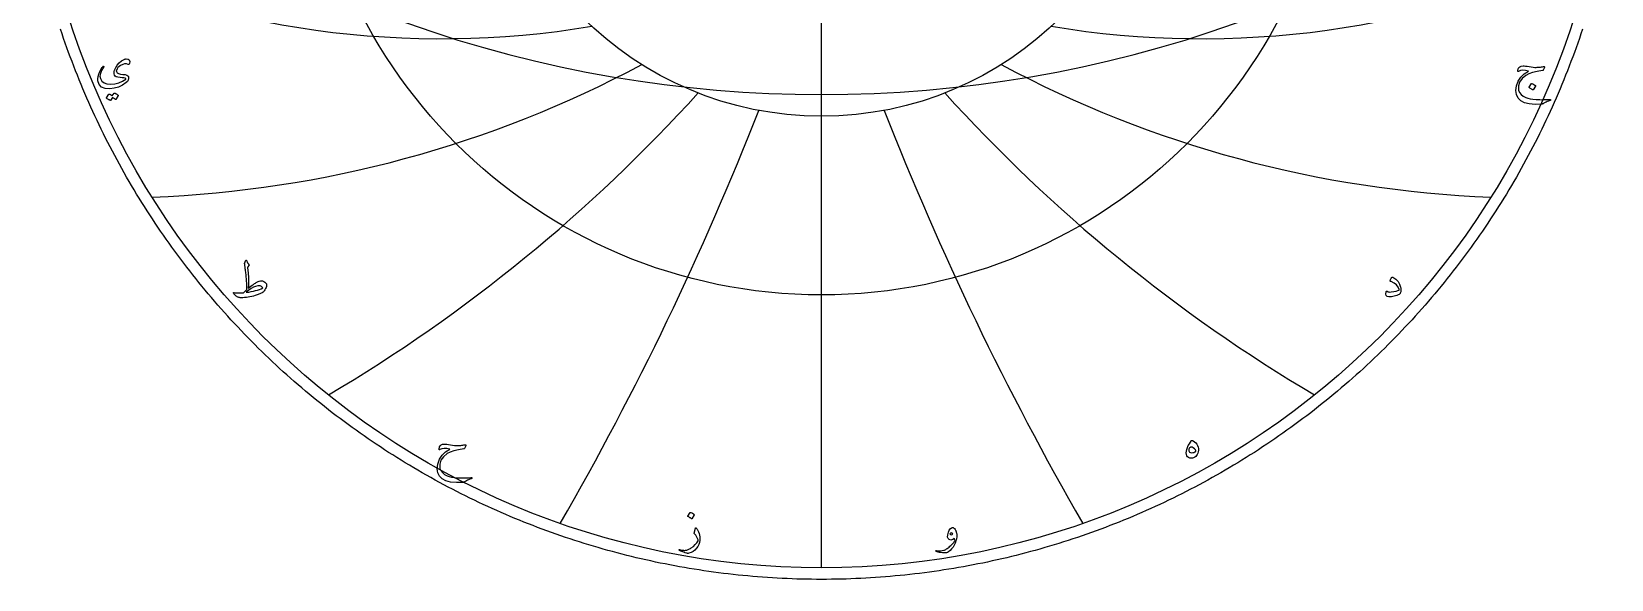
# Model space of a CAD drawing. Header units: millimetres. Extents: x -74 to 74, y -74 to 75.
# Drawn here: x -72.5 to 72.5, y -73.5 to -23.3 of the extents above; entities that cross this region are included whole.
import ezdxf

# ---------------------------------------------------------------- set-up
doc = ezdxf.new("R2010")
doc.units = ezdxf.units.MM
for name, color, linetype in [('CUT_OUTER', 1, 'Continuous'), ('ENGRAVE', 7, 'Continuous'), ('ENGRAVE_FINE', 8, 'Continuous'), ('TEXT', 5, 'Continuous')]:
    doc.layers.add(name, color=color, linetype=linetype)

msp = doc.modelspace()

# ---------------------------------------------------------------- linework, layer by layer
at = {"layer": 'CUT_OUTER'}
msp.add_lwpolyline([(69.7974, -23.058), (69.6546, -23.4858), (69.5092, -23.9127), (69.3612, -24.3388), (69.2106, -24.7639), (69.0573, -25.1881), (68.9014, -25.6114), (68.743, -26.0337), (68.582, -26.455), (68.4184, -26.8753), (68.2522, -27.2946), (68.0834, -27.7129), (67.9121, -28.1301), (67.7382, -28.5463), (67.5618, -28.9614), (67.3828, -29.3754), (67.2013, -29.7883), (67.0172, -30.2001), (66.8307, -30.6107), (66.6416, -31.0202), (66.45, -31.4285), (66.2559, -31.8356), (66.0593, -32.2416), (65.8602, -32.6463), (65.6587, -33.0498), (65.4547, -33.4521), (65.2482, -33.853), (65.0392, -34.2528), (64.8278, -34.6512), (64.614, -35.0483), (64.3977, -35.4441), (64.179, -35.8386), (63.9579, -36.2317), (63.7344, -36.6235), (63.5085, -37.0138), (63.2802, -37.4028), (63.0495, -37.7904), (62.8164, -38.1766), (62.581, -38.5613), (62.3432, -38.9445), (62.1031, -39.3263), (61.8606, -39.7067), (61.6158, -40.0855), (61.3687, -40.4628), (61.1193, -40.8386), (60.8675, -41.2128), (60.6135, -41.5855), (60.3572, -41.9567), (60.0986, -42.3262), (59.8378, -42.6942), (59.5747, -43.0605), (59.3093, -43.4253), (59.0418, -43.7884), (58.772, -44.1498), (58.5, -44.5096), (58.2258, -44.8677), (57.9494, -45.2241), (57.6708, -45.5789), (57.39, -45.9319), (57.1071, -46.2831), (56.8221, -46.6327), (56.5349, -46.9804), (56.2455, -47.3264), (55.9541, -47.6707), (55.6605, -48.0131), (55.3649, -48.3537), (55.0671, -48.6925), (54.7673, -49.0295), (54.4655, -49.3646), (54.1615, -49.6979), (53.8556, -50.0293), (53.5476, -50.3588), (53.2376, -50.6864), (52.9256, -51.0121), (52.6116, -51.3359), (52.2956, -51.6577), (51.9777, -51.9777), (51.6577, -52.2956), (51.3359, -52.6116), (51.0121, -52.9256), (50.6864, -53.2376), (50.3588, -53.5476), (50.0293, -53.8556), (49.6979, -54.1615), (49.3646, -54.4655), (49.0295, -54.7673), (48.6925, -55.0671), (48.3537, -55.3649), (48.0131, -55.6605), (47.6707, -55.9541), (47.3264, -56.2455), (46.9804, -56.5349), (46.6327, -56.8221), (46.2831, -57.1071), (45.9319, -57.39), (45.5789, -57.6708), (45.2241, -57.9494), (44.8677, -58.2258), (44.5096, -58.5), (44.1498, -58.772), (43.7884, -59.0418), (43.4253, -59.3093), (43.0605, -59.5747), (42.6942, -59.8378), (42.3262, -60.0986), (41.9567, -60.3572), (41.5855, -60.6135), (41.2128, -60.8675), (40.8386, -61.1193), (40.4628, -61.3687), (40.0855, -61.6158), (39.7067, -61.8606), (39.3263, -62.1031), (38.9445, -62.3432), (38.5613, -62.581), (38.1766, -62.8164), (37.7904, -63.0495), (37.4028, -63.2802), (37.0138, -63.5085), (36.6235, -63.7344), (36.2317, -63.9579), (35.8386, -64.179), (35.4441, -64.3977), (35.0483, -64.614), (34.6512, -64.8278), (34.2528, -65.0392), (33.853, -65.2482), (33.4521, -65.4547), (33.0498, -65.6587), (32.6463, -65.8602), (32.2416, -66.0593), (31.8356, -66.2559), (31.4285, -66.45), (31.0202, -66.6416), (30.6107, -66.8307), (30.2001, -67.0172), (29.7883, -67.2013), (29.3754, -67.3828), (28.9614, -67.5618), (28.5463, -67.7382), (28.1301, -67.9121), (27.7129, -68.0834), (27.2946, -68.2522), (26.8753, -68.4184), (26.455, -68.582), (26.0337, -68.743), (25.6114, -68.9014), (25.1881, -69.0573), (24.7639, -69.2106), (24.3388, -69.3612), (23.9127, -69.5092), (23.4858, -69.6546), (23.058, -69.7974), (22.6293, -69.9376), (22.1997, -70.0751), (21.7693, -70.21), (21.3381, -70.3423), (20.9061, -70.4719), (20.4733, -70.5988), (20.0397, -70.7231), (19.6054, -70.8448), (19.1703, -70.9637), (18.7345, -71.08), (18.298, -71.1936), (17.8609, -71.3046), (17.423, -71.4128), (16.9845, -71.5184), (16.5454, -71.6213), (16.1056, -71.7214), (15.6652, -71.8189), (15.2242, -71.9137), (14.7827, -72.0057), (14.3406, -72.0951), (13.898, -72.1817), (13.4548, -72.2656), (13.0111, -72.3468), (12.567, -72.4253), (12.1224, -72.501), (11.6773, -72.5741), (11.2317, -72.6443), (10.7858, -72.7119), (10.3394, -72.7767), (9.8927, -72.8388), (9.4456, -72.8981), (8.9981, -72.9547), (8.5503, -73.0085), (8.1022, -73.0596), (7.6537, -73.108), (7.205, -73.1535), (6.756, -73.1964), (6.3067, -73.2364), (5.8573, -73.2738), (5.4075, -73.3083), (4.9576, -73.3401), (4.5075, -73.3692), (4.0573, -73.3954), (3.6068, -73.419), (3.1563, -73.4397), (2.7056, -73.4577), (2.2548, -73.4729), (1.804, -73.4854), (1.353, -73.495), (0.9021, -73.502), (0.451, -73.5061), (0, -73.5075), (-0.451, -73.5061), (-0.9021, -73.502), (-1.353, -73.495), (-1.804, -73.4854), (-2.2548, -73.4729), (-2.7056, -73.4577), (-3.1563, -73.4397), (-3.6068, -73.419), (-4.0573, -73.3954), (-4.5075, -73.3692), (-4.9576, -73.3401), (-5.4075, -73.3083), (-5.8573, -73.2738), (-6.3067, -73.2364), (-6.756, -73.1964), (-7.205, -73.1535), (-7.6537, -73.108), (-8.1022, -73.0596), (-8.5503, -73.0085), (-8.9981, -72.9547), (-9.4456, -72.8981), (-9.8927, -72.8388), (-10.3394, -72.7767), (-10.7858, -72.7119), (-11.2317, -72.6443), (-11.6773, -72.5741), (-12.1224, -72.501), (-12.567, -72.4253), (-13.0111, -72.3468), (-13.4548, -72.2656), (-13.898, -72.1817), (-14.3406, -72.0951), (-14.7827, -72.0057), (-15.2242, -71.9137), (-15.6652, -71.8189), (-16.1056, -71.7214), (-16.5454, -71.6213), (-16.9845, -71.5184), (-17.423, -71.4128), (-17.8609, -71.3046), (-18.298, -71.1936), (-18.7345, -71.08), (-19.1703, -70.9637), (-19.6054, -70.8448), (-20.0397, -70.7231), (-20.4733, -70.5988), (-20.9061, -70.4719), (-21.3381, -70.3423), (-21.7693, -70.21), (-22.1997, -70.0751), (-22.6293, -69.9376), (-23.058, -69.7974), (-23.4858, -69.6546), (-23.9127, -69.5092), (-24.3388, -69.3612), (-24.7639, -69.2106), (-25.1881, -69.0573), (-25.6114, -68.9014), (-26.0337, -68.743), (-26.455, -68.582), (-26.8753, -68.4184), (-27.2946, -68.2522), (-27.7129, -68.0834), (-28.1301, -67.9121), (-28.5463, -67.7382), (-28.9614, -67.5618), (-29.3754, -67.3828), (-29.7883, -67.2013), (-30.2001, -67.0172), (-30.6107, -66.8307), (-31.0202, -66.6416), (-31.4285, -66.45), (-31.8356, -66.2559), (-32.2416, -66.0593), (-32.6463, -65.8602), (-33.0498, -65.6587), (-33.4521, -65.4547), (-33.853, -65.2482), (-34.2528, -65.0392), (-34.6512, -64.8278), (-35.0483, -64.614), (-35.4441, -64.3977), (-35.8386, -64.179), (-36.2317, -63.9579), (-36.6235, -63.7344), (-37.0138, -63.5085), (-37.4028, -63.2802), (-37.7904, -63.0495), (-38.1766, -62.8164), (-38.5613, -62.581), (-38.9445, -62.3432), (-39.3263, -62.1031), (-39.7067, -61.8606), (-40.0855, -61.6158), (-40.4628, -61.3687), (-40.8386, -61.1193), (-41.2128, -60.8675), (-41.5855, -60.6135), (-41.9567, -60.3572), (-42.3262, -60.0986), (-42.6942, -59.8378), (-43.0605, -59.5747), (-43.4253, -59.3093), (-43.7884, -59.0418), (-44.1498, -58.772), (-44.5096, -58.5), (-44.8677, -58.2258), (-45.2241, -57.9494), (-45.5789, -57.6708), (-45.9319, -57.39), (-46.2831, -57.1071), (-46.6327, -56.8221), (-46.9804, -56.5349), (-47.3264, -56.2455), (-47.6707, -55.9541), (-48.0131, -55.6605), (-48.3537, -55.3649), (-48.6925, -55.0671), (-49.0295, -54.7673), (-49.3646, -54.4655), (-49.6979, -54.1615), (-50.0293, -53.8556), (-50.3588, -53.5476), (-50.6864, -53.2376), (-51.0121, -52.9256), (-51.3359, -52.6116), (-51.6577, -52.2956), (-51.9777, -51.9777), (-52.2956, -51.6577), (-52.6116, -51.3359), (-52.9256, -51.0121), (-53.2376, -50.6864), (-53.5476, -50.3588), (-53.8556, -50.0293), (-54.1615, -49.6979), (-54.4655, -49.3646), (-54.7673, -49.0295), (-55.0671, -48.6925), (-55.3649, -48.3537), (-55.6605, -48.0131), (-55.9541, -47.6707), (-56.2455, -47.3264), (-56.5349, -46.9804), (-56.8221, -46.6327), (-57.1071, -46.2831), (-57.39, -45.9319), (-57.6708, -45.5789), (-57.9494, -45.2241), (-58.2258, -44.8677), (-58.5, -44.5096), (-58.772, -44.1498), (-59.0418, -43.7884), (-59.3093, -43.4253), (-59.5747, -43.0605), (-59.8378, -42.6942), (-60.0986, -42.3262), (-60.3572, -41.9567), (-60.6135, -41.5855), (-60.8675, -41.2128), (-61.1193, -40.8386), (-61.3687, -40.4628), (-61.6158, -40.0855), (-61.8606, -39.7067), (-62.1031, -39.3263), (-62.3432, -38.9445), (-62.581, -38.5613), (-62.8164, -38.1766), (-63.0495, -37.7904), (-63.2802, -37.4028), (-63.5085, -37.0138), (-63.7344, -36.6235), (-63.9579, -36.2317), (-64.179, -35.8386), (-64.3977, -35.4441), (-64.614, -35.0483), (-64.8278, -34.6512), (-65.0392, -34.2528), (-65.2482, -33.853), (-65.4547, -33.4521), (-65.6587, -33.0498), (-65.8602, -32.6463), (-66.0593, -32.2416), (-66.2559, -31.8356), (-66.45, -31.4285), (-66.6416, -31.0202), (-66.8307, -30.6107), (-67.0172, -30.2001), (-67.2013, -29.7883), (-67.3828, -29.3754), (-67.5618, -28.9614), (-67.7382, -28.5463), (-67.9121, -28.1301), (-68.0834, -27.7129), (-68.2522, -27.2946), (-68.4184, -26.8753), (-68.582, -26.455), (-68.743, -26.0337), (-68.9014, -25.6114), (-69.0573, -25.1881), (-69.2106, -24.7639), (-69.3612, -24.3388), (-69.5092, -23.9127), (-69.6546, -23.4858), (-69.7974, -23.058)], dxfattribs=at)
at = {"layer": 'ENGRAVE'}
for points in [[(0, -72.45), (0, 72.45)], [(0, -72.45), (0, -31.0439)]]:
    msp.add_lwpolyline(points, dxfattribs=at)
for radius in [72.45, 47.425, 31.0439]:
    msp.add_circle((0, 0), radius, dxfattribs=at)
for centre, radius, start, end in [((-34.8964, 60.4423), 84.381, 244.919203, 279.430551), ((34.8964, 60.4423), 84.381, 260.569449, 295.080797), ((-65.3654, 65.3654), 103.8961, 272.186225, 298.069736), ((65.3654, 65.3654), 103.8961, 241.930264, 267.813775), ((-119.5166, 69.0029), 145.9272, 300.602742, 317.858416), ((119.5166, 69.0029), 145.9272, 222.141584, 239.397258), ((-265.8515, 71.2347), 279.2858, 330.00844, 338.636277), ((265.8515, 71.2347), 279.2858, 201.363723, 209.99156)]:
    msp.add_arc(centre, radius, start, end, dxfattribs=at)
at = {"layer": 'ENGRAVE_FINE'}
msp.add_arc((0, 84.2386), 113.3007, 230.287975, 309.712025, dxfattribs=at)
at = {"layer": 'TEXT'}
for points in [[(-63.6013, -26.2945), (-63.7493, -26.2451), (-63.9144, -26.2431), (-64.0966, -26.2885), (-64.296, -26.3813), (-64.4225, -26.4699), (-64.5279, -26.5756), (-64.6122, -26.6984), (-64.6753, -26.8384), (-64.6816, -26.8664), (-64.6822, -26.8955), (-64.677, -26.9258), (-64.6662, -26.9572), (-64.5936, -27.0549), (-64.472, -27.1286), (-64.3011, -27.1783), (-64.0812, -27.204), (-63.8641, -27.2271), (-63.7064, -27.2691), (-63.6082, -27.33), (-63.5693, -27.4097), (-63.565, -27.5765), (-63.5979, -27.725), (-63.6679, -27.8553), (-63.775, -27.9672), (-64.1152, -28.1995), (-64.4777, -28.3706), (-64.8624, -28.4805), (-65.2695, -28.5294), (-65.7139, -28.4985), (-66.0464, -28.3649), (-66.2669, -28.1283), (-66.3755, -27.789), (-66.3818, -27.6028), (-66.3549, -27.4005), (-66.2949, -27.1823), (-66.2018, -26.9481), (-66.1694, -26.8829), (-66.1361, -26.8201), (-66.102, -26.7595), (-66.067, -26.7013), (-66.0309, -26.645), (-65.9933, -26.5904), (-65.9543, -26.5376), (-65.9139, -26.4865), (-65.8922, -26.4653), (-65.8728, -26.4567), (-65.8556, -26.4607), (-65.8408, -26.4773), (-65.8325, -26.4979), (-65.8305, -26.5184), (-65.8348, -26.539), (-65.8453, -26.5596), (-66.0333, -26.8624), (-66.1447, -27.1354), (-66.1795, -27.3788), (-66.1378, -27.5925), (-66.0036, -27.8176), (-65.8065, -27.9764), (-65.5466, -28.0689), (-65.2238, -28.0952), (-64.8102, -28.0624), (-64.4377, -27.9775), (-64.1063, -27.8407), (-63.8161, -27.6519), (-63.7987, -27.6359), (-63.7921, -27.6199), (-63.7964, -27.6039), (-63.8115, -27.5879), (-63.873, -27.5582), (-63.9795, -27.5331), (-64.1312, -27.5125), (-64.328, -27.4965), (-64.5282, -27.4719), (-64.681, -27.4257), (-64.7864, -27.3577), (-64.8444, -27.268), (-64.8713, -27.1626), (-64.8787, -27.052), (-64.8667, -26.9363), (-64.8353, -26.8155), (-64.7333, -26.5781), (-64.5919, -26.3596), (-64.4111, -26.16), (-64.1909, -25.9791), (-64.1323, -25.9363), (-64.0755, -25.8992), (-64.0203, -25.8677), (-63.9669, -25.842), (-63.9155, -25.8218), (-63.8664, -25.8066), (-63.8195, -25.7966), (-63.775, -25.7918), (-63.6007, -25.808), (-63.4939, -25.8843), (-63.4545, -26.0206), (-63.4825, -26.2168), (-63.5036, -26.2697), (-63.5305, -26.3002), (-63.563, -26.3085), (-63.6013, -26.2945)], [(66.3047, -26.5779), (66.195, -26.8247), (66.185, -26.8409), (66.1733, -26.8532), (66.1598, -26.8615), (66.1447, -26.8658), (65.6377, -26.9458), (65.2135, -27.044), (64.8721, -27.1606), (64.6136, -27.2954), (64.2511, -27.591), (64.0183, -27.9158), (63.9152, -28.2697), (63.9418, -28.6528), (64.0223, -28.8602), (64.1589, -29.0436), (64.3514, -29.2029), (64.5999, -29.3383), (64.7745, -29.3989), (64.9918, -29.448), (65.2521, -29.4857), (65.5551, -29.512), (65.7162, -29.5197), (65.875, -29.5246), (66.0316, -29.5266), (66.1858, -29.5257), (66.3372, -29.5223), (66.4852, -29.5166), (66.6297, -29.5086), (66.7708, -29.4983), (66.804, -29.496), (66.8302, -29.4983), (66.8497, -29.5052), (66.8622, -29.5166), (66.8691, -29.5306), (66.8714, -29.5451), (66.8691, -29.5603), (66.8622, -29.576), (66.8572, -29.5844), (66.8514, -29.5914), (66.8447, -29.597), (66.8371, -29.6011), (66.829, -29.6047), (66.8205, -29.6086), (66.8118, -29.6127), (66.8028, -29.6171), (66.6711, -29.6591), (66.5549, -29.7028), (66.454, -29.7482), (66.3686, -29.7954), (66.3139, -29.8294), (66.2641, -29.8582), (66.2191, -29.8819), (66.179, -29.9005), (66.1443, -29.9148), (66.1156, -29.9256), (66.0928, -29.933), (66.0761, -29.937), (65.4511, -29.9602), (64.9198, -29.9153), (64.4822, -29.8025), (64.1383, -29.6217), (63.8898, -29.3738), (63.743, -29.0641), (63.6979, -28.6928), (63.7544, -28.2597), (63.9041, -27.8236), (64.1383, -27.4519), (64.4571, -27.1449), (64.8604, -26.9024), (64.5748, -26.8478), (64.3257, -26.8349), (64.1132, -26.8638), (63.9372, -26.9343), (63.9218, -26.9401), (63.9075, -26.9435), (63.8944, -26.9446), (63.8824, -26.9435), (63.8724, -26.9398), (63.8652, -26.9332), (63.861, -26.9238), (63.8595, -26.9115), (63.8658, -26.8547), (63.8755, -26.7984), (63.8887, -26.7427), (63.9052, -26.6875), (63.9635, -26.5804), (64.0561, -26.5013), (64.1829, -26.4502), (64.344, -26.427), (64.446, -26.4279), (64.5736, -26.4396), (64.727, -26.4622), (64.9061, -26.4956), (65.0909, -26.529), (65.2615, -26.5516), (65.4177, -26.5633), (65.5597, -26.5642), (65.628, -26.5612), (65.7002, -26.5567), (65.7765, -26.5509), (65.8568, -26.5436), (65.941, -26.5346), (66.0293, -26.5236), (66.1216, -26.5106), (66.2178, -26.4956), (66.2729, -26.4939), (66.3058, -26.507), (66.3164, -26.535), (66.3047, -26.5779)], [(-64.881, -28.9316), (-64.8753, -28.9259), (-64.8673, -28.9224), (-64.857, -28.9213), (-64.8444, -28.9224), (-64.7994, -28.9393), (-64.7559, -28.9579), (-64.7138, -28.9781), (-64.673, -29.0001), (-64.6335, -29.0241), (-64.5948, -29.0504), (-64.5569, -29.079), (-64.5199, -29.1098), (-64.5128, -29.1192), (-64.5097, -29.1292), (-64.5105, -29.1398), (-64.5154, -29.151), (-64.7347, -29.4983), (-64.7407, -29.5029), (-64.7496, -29.5029), (-64.7613, -29.4983), (-64.7759, -29.4892), (-64.7859, -29.4807), (-64.8022, -29.4692), (-64.8247, -29.4545), (-64.8536, -29.4366), (-64.889, -29.4153), (-64.9313, -29.3903), (-64.9804, -29.3616), (-65.0364, -29.3292), (-65.2101, -29.5988), (-65.2181, -29.6071), (-65.2283, -29.6091), (-65.2409, -29.6048), (-65.2558, -29.5943), (-65.2686, -29.5851), (-65.2889, -29.5714), (-65.3166, -29.5531), (-65.3517, -29.5303), (-65.3949, -29.5029), (-65.4466, -29.4709), (-65.5068, -29.4343), (-65.5757, -29.3932), (-65.5828, -29.3863), (-65.586, -29.3795), (-65.5851, -29.3726), (-65.5803, -29.3658), (-65.3563, -29.0321), (-65.3506, -29.0264), (-65.3426, -29.023), (-65.3323, -29.0218), (-65.3197, -29.023), (-65.2815, -29.0354), (-65.2443, -29.0498), (-65.2083, -29.0663), (-65.1735, -29.0847), (-65.1398, -29.1048), (-65.1072, -29.1264), (-65.0758, -29.1494), (-65.0455, -29.1738)], [(65.1255, -28.0586), (65.1312, -28.0529), (65.1392, -28.0495), (65.1495, -28.0484), (65.1621, -28.0495), (65.2509, -28.0855), (65.3346, -28.1295), (65.4132, -28.1815), (65.4866, -28.2415), (65.4937, -28.2506), (65.4968, -28.2597), (65.496, -28.2689), (65.4911, -28.278), (65.2763, -28.6254), (65.2683, -28.6336), (65.258, -28.6356), (65.2455, -28.6314), (65.2306, -28.6208), (65.2178, -28.6117), (65.1975, -28.5979), (65.1698, -28.5797), (65.1346, -28.5568), (65.0915, -28.5294), (65.0398, -28.4974), (64.9795, -28.4608), (64.9107, -28.4197), (64.9016, -28.4128), (64.897, -28.406), (64.897, -28.3991), (64.9016, -28.3923)], [(-52.9065, -44.506), (-52.8847, -44.4563), (-52.8653, -44.4123), (-52.8482, -44.374), (-52.8333, -44.3415), (-52.821, -44.3149), (-52.8116, -44.2946), (-52.8051, -44.2806), (-52.8013, -44.2729), (-52.7936, -44.2629), (-52.7842, -44.2558), (-52.7731, -44.2515), (-52.7602, -44.2501), (-52.7496, -44.2518), (-52.7408, -44.2569), (-52.7336, -44.2655), (-52.7282, -44.2775), (-52.7042, -44.3358), (-52.6825, -44.3872), (-52.6631, -44.4317), (-52.6459, -44.4694), (-52.6361, -44.486), (-52.6248, -44.5037), (-52.6121, -44.5226), (-52.598, -44.5426), (-52.5821, -44.5637), (-52.5643, -44.586), (-52.5444, -44.6094), (-52.5225, -44.634), (-52.5088, -44.6588), (-52.5043, -44.6831), (-52.5088, -44.7068), (-52.5225, -44.73), (-52.6094, -44.8442), (-52.6211, -44.8628), (-52.6288, -44.8819), (-52.6325, -44.9016), (-52.6322, -44.9219), (-52.5877, -45.4249), (-52.5591, -45.8325), (-52.5465, -46.1448), (-52.55, -46.3616), (-52.5547, -46.4425), (-52.5597, -46.5164), (-52.565, -46.5831), (-52.5705, -46.6426), (-52.5764, -46.6953), (-52.5825, -46.7415), (-52.589, -46.781), (-52.5957, -46.814), (-52.459, -46.7095), (-52.3323, -46.6152), (-52.2156, -46.5312), (-52.1089, -46.4575), (-52.0125, -46.3938), (-51.9267, -46.3398), (-51.8514, -46.2956), (-51.7867, -46.261), (-51.6716, -46.2096), (-51.5639, -46.1696), (-51.4637, -46.141), (-51.3708, -46.1239), (-51.3217, -46.1225), (-51.2703, -46.1319), (-51.2166, -46.1522), (-51.1606, -46.1833), (-51.0498, -46.2619), (-50.9686, -46.3376), (-50.9172, -46.4104), (-50.8955, -46.4804), (-50.8969, -46.5584), (-50.9149, -46.6461), (-50.9495, -46.7435), (-51.0006, -46.8506), (-51.0578, -46.956), (-51.1103, -47.0437), (-51.1583, -47.1137), (-51.2017, -47.1659), (-51.2908, -47.2319), (-51.444, -47.3065), (-51.661, -47.3896), (-51.9421, -47.4813), (-52.0988, -47.5267), (-52.258, -47.567), (-52.4199, -47.6021), (-52.5842, -47.6321), (-52.7506, -47.6572), (-52.9185, -47.6778), (-53.0877, -47.6938), (-53.2584, -47.7052), (-53.3208, -47.6927), (-53.3801, -47.6778), (-53.4362, -47.6607), (-53.4892, -47.6412), (-53.5396, -47.6195), (-53.588, -47.5955), (-53.6344, -47.5693), (-53.6788, -47.5407), (-53.7568, -47.4836), (-53.8217, -47.4264), (-53.8734, -47.3693), (-53.9119, -47.3122), (-53.9331, -47.2648), (-53.9371, -47.2322), (-53.9239, -47.2145), (-53.8936, -47.2116), (-53.8081, -47.2218), (-53.716, -47.2293), (-53.6173, -47.2343), (-53.512, -47.2368), (-53.4002, -47.2366), (-53.2818, -47.2339), (-53.1568, -47.2286), (-53.0253, -47.2208), (-52.7236, -46.9237), (-52.7181, -46.8043), (-52.7151, -46.6838), (-52.7146, -46.5621), (-52.7168, -46.4393), (-52.7212, -46.315), (-52.7276, -46.189), (-52.7361, -46.0613), (-52.7465, -45.9319), (-52.7582, -45.8038), (-52.7705, -45.68), (-52.7833, -45.5605), (-52.7968, -45.4452), (-52.8102, -45.3339), (-52.823, -45.2264), (-52.8353, -45.1226), (-52.847, -45.0225), (-52.858, -44.9298), (-52.8682, -44.8482), (-52.8775, -44.7778), (-52.8859, -44.7185), (-52.8935, -44.6701), (-52.9002, -44.6323), (-52.906, -44.605), (-52.911, -44.5883), (-52.9142, -44.5694), (-52.9145, -44.5494), (-52.9119, -44.5283), (-52.9065, -44.506)], [(52.1661, -46.1056), (52.1842, -46.0512), (52.2021, -46.0022), (52.2196, -45.9587), (52.2369, -45.9205), (52.2536, -45.8875), (52.2695, -45.8594), (52.2845, -45.8361), (52.2986, -45.8177), (52.3206, -45.8), (52.3454, -45.7926), (52.3732, -45.7954), (52.4037, -45.8085), (52.6742, -45.9899), (52.8825, -46.2005), (53.0284, -46.4401), (53.1121, -46.7089), (53.1238, -46.7857), (53.1315, -46.8609), (53.1353, -46.9343), (53.135, -47.006), (53.1304, -47.0754), (53.1213, -47.1419), (53.1075, -47.2056), (53.0893, -47.2665), (53.073, -47.299), (53.0516, -47.3282), (53.025, -47.3539), (52.9933, -47.3762), (52.8842, -47.4296), (52.7716, -47.4756), (52.6557, -47.5141), (52.5363, -47.5453), (52.414, -47.5696), (52.2895, -47.5875), (52.1626, -47.5993), (52.0335, -47.6047), (51.8804, -47.579), (51.7867, -47.4927), (51.7524, -47.3459), (51.7776, -47.1385), (51.7862, -47.1159), (51.7982, -47.0985), (51.8136, -47.0862), (51.8324, -47.0791), (51.8487, -47.0811), (51.8656, -47.0871), (51.883, -47.0971), (51.901, -47.1111), (51.9567, -47.1411), (52.0324, -47.1579), (52.1281, -47.1616), (52.2438, -47.1522), (52.4948, -47.1157), (52.6996, -47.0745), (52.8582, -47.0288), (52.9704, -46.9786), (52.9762, -46.9717), (52.9796, -46.9603), (52.9807, -46.9443), (52.9796, -46.9237), (52.9022, -46.7078), (52.7522, -46.5169), (52.5297, -46.3513), (52.2346, -46.2107), (52.1961, -46.1905), (52.1718, -46.1662), (52.1618, -46.1379), (52.1661, -46.1056)], [(-51.9284, -46.6449), (-52.1052, -46.7183), (-52.302, -46.8334), (-52.5188, -46.9903), (-52.7556, -47.1888), (-52.5261, -47.1604), (-52.3083, -47.1254), (-52.1022, -47.0838), (-51.9078, -47.0357), (-51.7255, -46.9816), (-51.5554, -46.922), (-51.3975, -46.857), (-51.252, -46.7866), (-51.3508, -46.6646), (-51.4965, -46.6004), (-51.689, -46.5938), (-51.9284, -46.6449)], [(33.8916, -60.7943), (33.9307, -60.7763), (33.975, -60.7726), (34.0244, -60.7832), (34.079, -60.808), (34.2146, -60.8988), (34.3292, -61.0022), (34.4226, -61.1182), (34.4949, -61.2468), (34.5448, -61.3807), (34.5714, -61.5175), (34.5746, -61.6572), (34.5543, -61.7998), (34.5174, -61.9297), (34.4663, -62.0454), (34.4009, -62.1468), (34.3212, -62.2339), (34.2312, -62.3039), (34.1349, -62.3539), (34.0324, -62.3839), (33.9236, -62.3939), (33.7813, -62.3836), (33.6653, -62.3436), (33.5757, -62.2739), (33.5122, -62.1745), (33.4742, -62.0537), (33.4608, -61.9152), (33.472, -61.7589), (33.5077, -61.585), (33.5657, -61.4044), (33.6436, -61.233), (33.7416, -61.0708), (33.8596, -60.9177), (33.8636, -60.9106), (33.8664, -60.8983), (33.8682, -60.8808), (33.8687, -60.8583), (33.8702, -60.8337), (33.8744, -60.8149), (33.8816, -60.8017), (33.8916, -60.7943)], [(-32.6302, -61.2513), (-32.7399, -61.4981), (-32.7499, -61.5144), (-32.7616, -61.5267), (-32.775, -61.535), (-32.7901, -61.5393), (-33.2971, -61.6192), (-33.7213, -61.7175), (-34.0627, -61.834), (-34.3212, -61.9689), (-34.6837, -62.2645), (-34.9165, -62.5893), (-35.0196, -62.9432), (-34.993, -63.3263), (-34.9125, -63.5336), (-34.7759, -63.717), (-34.5834, -63.8764), (-34.3349, -64.0118), (-34.1604, -64.0724), (-33.943, -64.1215), (-33.6828, -64.1592), (-33.3797, -64.1855), (-33.2186, -64.1932), (-33.0598, -64.198), (-32.9032, -64.2), (-32.749, -64.1992), (-32.5976, -64.1958), (-32.4496, -64.19), (-32.3051, -64.182), (-32.164, -64.1718), (-32.1309, -64.1695), (-32.1046, -64.1718), (-32.0852, -64.1786), (-32.0726, -64.19), (-32.0657, -64.204), (-32.0634, -64.2186), (-32.0657, -64.2337), (-32.0726, -64.2495), (-32.0776, -64.2579), (-32.0834, -64.2649), (-32.0902, -64.2705), (-32.0977, -64.2746), (-32.1059, -64.2782), (-32.1143, -64.282), (-32.123, -64.2862), (-32.132, -64.2906), (-32.2637, -64.3326), (-32.3799, -64.3763), (-32.4808, -64.4217), (-32.5662, -64.4688), (-32.6209, -64.5028), (-32.6707, -64.5317), (-32.7157, -64.5554), (-32.7559, -64.574), (-32.7906, -64.5882), (-32.8193, -64.5991), (-32.842, -64.6065), (-32.8587, -64.6105), (-33.4837, -64.6337), (-34.015, -64.5888), (-34.4526, -64.476), (-34.7965, -64.2952), (-35.045, -64.0472), (-35.1918, -63.7376), (-35.237, -63.3662), (-35.1804, -62.9332), (-35.0307, -62.497), (-34.7965, -62.1254), (-34.4777, -61.8183), (-34.0744, -61.5758), (-34.36, -61.5213), (-34.6091, -61.5084), (-34.8216, -61.5373), (-34.9976, -61.6078), (-35.013, -61.6135), (-35.0273, -61.617), (-35.0404, -61.6181), (-35.0524, -61.617), (-35.0624, -61.6132), (-35.0696, -61.6067), (-35.0739, -61.5972), (-35.0753, -61.585), (-35.069, -61.5281), (-35.0593, -61.4718), (-35.0462, -61.4161), (-35.0296, -61.361), (-34.9713, -61.2539), (-34.8788, -61.1748), (-34.7519, -61.1236), (-34.5908, -61.1005), (-34.4889, -61.1014), (-34.3612, -61.1131), (-34.2078, -61.1356), (-34.0287, -61.1691), (-33.8439, -61.2025), (-33.6733, -61.225), (-33.5171, -61.2368), (-33.3751, -61.2376), (-33.3069, -61.2346), (-33.2346, -61.2302), (-33.1583, -61.2243), (-33.0781, -61.217), (-32.9938, -61.2081), (-32.9055, -61.1971), (-32.8133, -61.1841), (-32.717, -61.1691), (-32.6619, -61.1673), (-32.629, -61.1805), (-32.6185, -61.2085), (-32.6302, -61.2513)], [(34.3258, -61.7769), (34.3449, -61.7529), (34.3475, -61.7221), (34.3335, -61.6844), (34.3029, -61.6398), (34.1969, -61.5244), (34.0938, -61.4433), (33.9936, -61.3964), (33.8961, -61.3839), (33.8499, -61.3921), (33.807, -61.417), (33.7676, -61.4584), (33.7316, -61.5164), (33.7028, -61.579), (33.6848, -61.6341), (33.6776, -61.6818), (33.6813, -61.7221), (33.7133, -61.7961), (33.7682, -61.8489), (33.8459, -61.8806), (33.9464, -61.8912), (34.0575, -61.884), (34.1578, -61.8626), (34.2472, -61.8269), (34.3258, -61.7769)], [(-12.0332, -67.3797), (-12.0275, -67.374), (-12.0195, -67.3706), (-12.0092, -67.3695), (-11.9966, -67.3706), (-11.9078, -67.4066), (-11.8241, -67.4506), (-11.7455, -67.5026), (-11.6721, -67.5625), (-11.665, -67.5717), (-11.6618, -67.5808), (-11.6627, -67.59), (-11.6676, -67.5991), (-11.8824, -67.9465), (-11.8904, -67.9547), (-11.9006, -67.9567), (-11.9132, -67.9525), (-11.9281, -67.9419), (-11.9409, -67.9327), (-11.9612, -67.919), (-11.9889, -67.9008), (-12.024, -67.8779), (-12.0672, -67.8505), (-12.1189, -67.8185), (-12.1791, -67.7819), (-12.248, -67.7408), (-12.2571, -67.7339), (-12.2617, -67.7271), (-12.2617, -67.7202), (-12.2571, -67.7134)], [(-11.567, -68.8011), (-11.5644, -68.7928), (-11.5613, -68.7863), (-11.5576, -68.7814), (-11.5533, -68.7783), (-11.5404, -68.7771), (-11.5247, -68.7828), (-11.5062, -68.7954), (-11.4847, -68.8148), (-11.4013, -68.9139), (-11.3293, -69.0285), (-11.2688, -69.1584), (-11.2197, -69.3038), (-11.1814, -69.4604), (-11.158, -69.6146), (-11.1494, -69.7666), (-11.1557, -69.9163), (-11.1962, -70.1134), (-11.2631, -70.3025), (-11.3562, -70.4836), (-11.4756, -70.6567), (-11.6184, -70.8135), (-11.7818, -70.9412), (-11.9658, -71.0397), (-12.1703, -71.1091), (-12.2251, -71.1208), (-12.28, -71.124), (-12.3348, -71.1185), (-12.3897, -71.1045), (-12.5161, -71.0604), (-12.6302, -71.0194), (-12.732, -70.9816), (-12.8216, -70.9469), (-12.8985, -70.9153), (-12.9627, -70.8869), (-13.0139, -70.8616), (-13.0524, -70.8395), (-13.0604, -70.8326), (-13.0661, -70.8258), (-13.0695, -70.8189), (-13.0706, -70.812), (-13.0698, -70.8032), (-13.0672, -70.7949), (-13.0629, -70.7872), (-13.0569, -70.7801), (-13.0492, -70.7746), (-13.0398, -70.7721), (-13.0287, -70.7723), (-13.0158, -70.7755), (-12.9375, -70.7965), (-12.8627, -70.8138), (-12.7913, -70.8273), (-12.7233, -70.8372), (-12.6582, -70.8433), (-12.5953, -70.8458), (-12.5348, -70.8445), (-12.4765, -70.8395), (-12.4184, -70.8302), (-12.3582, -70.816), (-12.2961, -70.7971), (-12.232, -70.7732), (-12.1659, -70.7442), (-12.0977, -70.7098), (-12.0276, -70.6699), (-11.9555, -70.6247), (-11.753, -70.479), (-11.5796, -70.3207), (-11.4353, -70.1499), (-11.3202, -69.9665), (-11.3128, -69.9517), (-11.3088, -69.9345), (-11.3082, -69.9151), (-11.3111, -69.8934), (-11.3591, -69.7652), (-11.4345, -69.6226), (-11.5373, -69.4658), (-11.6676, -69.2947), (-11.6733, -69.2838), (-11.6767, -69.2741), (-11.6778, -69.2656), (-11.6767, -69.2581)], [(11.6378, -69.1896), (11.7213, -68.9959), (11.8115, -68.8582), (11.9086, -68.7765), (12.0126, -68.7508), (12.0777, -68.7623), (12.1406, -68.7965), (12.2011, -68.8537), (12.2594, -68.9336), (12.2874, -68.9799), (12.312, -69.0273), (12.3331, -69.0759), (12.3508, -69.1256), (12.366, -69.1767), (12.3794, -69.2296), (12.3911, -69.2841), (12.4011, -69.3404), (12.4105, -69.4658), (12.4022, -69.6135), (12.3762, -69.7834), (12.3325, -69.9757), (12.268, -70.1748), (12.1794, -70.3653), (12.0669, -70.5473), (11.9303, -70.7206), (11.7872, -70.8717), (11.6596, -70.9823), (11.5473, -71.0523), (11.4505, -71.0817), (11.3516, -71.0868), (11.2379, -71.084), (11.1094, -71.0731), (10.966, -71.0543), (10.8933, -71.0424), (10.826, -71.0297), (10.7642, -71.0161), (10.7078, -71.0017), (10.6565, -70.987), (10.6101, -70.9726), (10.5685, -70.9584), (10.5318, -70.9446), (10.5101, -70.9326), (10.4953, -70.9195), (10.4873, -70.9052), (10.4861, -70.8897), (10.4933, -70.8743), (10.5055, -70.8646), (10.523, -70.8606), (10.5455, -70.8623), (10.7218, -70.8795), (10.894, -70.8806), (11.0623, -70.8658), (11.2265, -70.8349), (11.2772, -70.8192), (11.3333, -70.7949), (11.3949, -70.7621), (11.4619, -70.7206), (11.5343, -70.6707), (11.6121, -70.6121), (11.6954, -70.545), (11.7841, -70.4693), (11.8709, -70.391), (11.9486, -70.3162), (12.0172, -70.2448), (12.0766, -70.1768), (12.1266, -70.1119), (12.1669, -70.0499), (12.1974, -69.9908), (12.2183, -69.9345), (12.2063, -69.8494), (12.1931, -69.786), (12.1789, -69.7443), (12.1634, -69.7243), (12.0706, -69.8337), (11.9658, -69.8923), (11.8489, -69.9), (11.7201, -69.8569), (11.6139, -69.7637), (11.5647, -69.6215), (11.5727, -69.4301), (11.6378, -69.1896)], [(12.0537, -69.3587), (11.9863, -69.277), (11.9166, -69.2467), (11.8447, -69.2679), (11.7704, -69.3404), (11.8309, -69.3895), (11.8984, -69.409), (11.9726, -69.3987), (12.0537, -69.3587)]]:
    msp.add_lwpolyline(points, close=True, dxfattribs=at)

doc.saveas('drawing.dxf')
